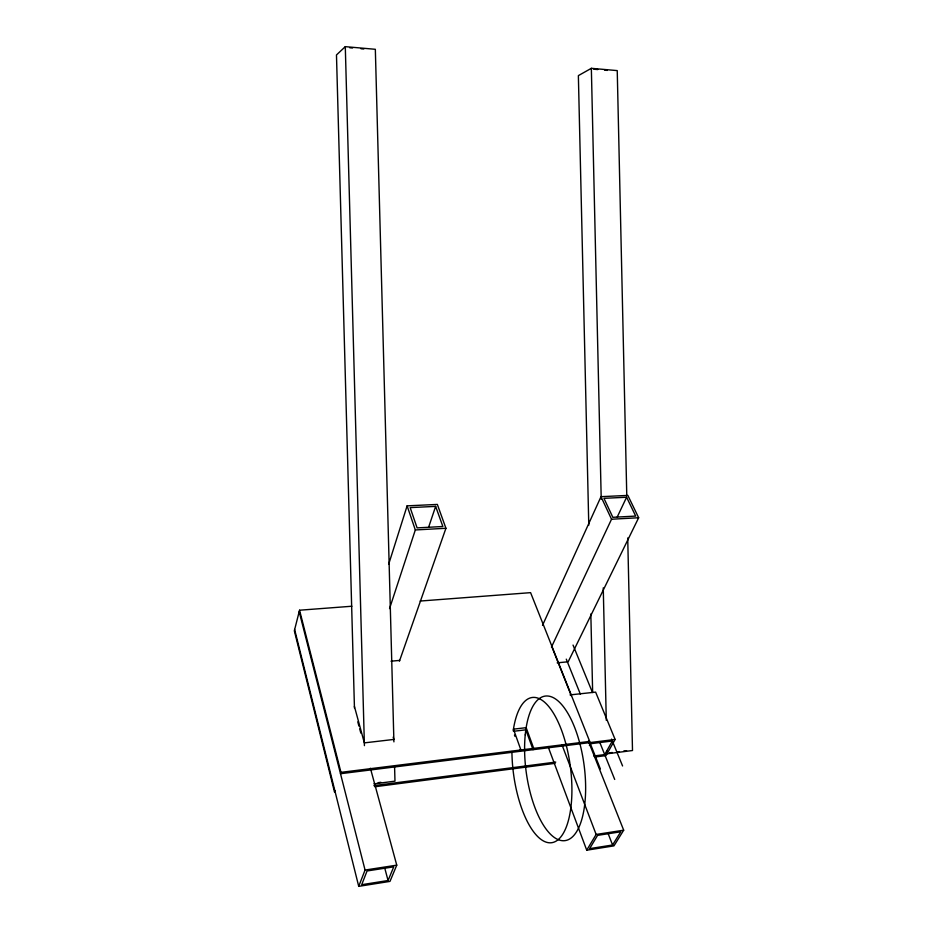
<?xml version="1.0" encoding="UTF-8"?>
<svg xmlns="http://www.w3.org/2000/svg" width="933" height="933" viewBox="0 0 933 933"><rect width="100%" height="100%" fill="white"/><g stroke="black" fill="none" stroke-linecap="round" stroke-linejoin="round"><path stroke-width="1.4" d="M334.947 790.671L334.504 791.989L294.338 630.801L299.551 610.217L351.858 606.24M388.734 564.057L407.115 505.849L437.344 504.426L445.927 528.276L399.417 661.205M389.551 608.608L415.325 529.956L407.115 505.849M299.551 610.217L340.953 772.349L340.498 773.714L615.115 739.449L595.627 692.123L570.028 694.91M428.69 527.028L435.641 506.386L410.158 507.61L417.098 527.891L442.86 526.504L435.641 506.386M370.401 768.232L396.758 865.159L389.982 881.393L358.727 886.35L365.06 870.046L299.178 611.64M388.058 880.519L393.749 866.839L367.066 870.967L361.701 884.694L388.058 880.519L384.699 867.865M542.516 625.355L601.004 496.671L627.851 495.411L638.662 517.745L568.197 661.765L557.176 662.85M551.461 647.07L611.535 519.226L601.004 496.671M617.261 516.964L626.591 497.242L603.954 498.327L612.841 517.314L635.688 516.077L626.591 497.242M588.991 742.703L589.691 741.408L530.597 592.653L420.153 601.05M589.411 745.467L590.356 743.741L612.34 740.989L604.701 754.587L593.843 755.987M615.115 739.449L606.007 755.578L594.531 757.071M548.044 746.528L586.729 850.196L596.14 834.452L623.687 830.207L588.361 741.117M612.573 844.995L620.76 831.793L597.563 835.373L589.621 848.633L612.573 844.995L608.374 834.184M623.687 830.207L613.949 845.881L586.729 850.196M393.913 741.875L375.334 49.297L345.292 46.65L336.475 54.954L354.458 708.065M626.778 495.726L617.238 70.605L591.347 68.319L578.367 75.62L588.781 525.209M365.06 870.046L396.758 865.159M378.122 782.67L380.874 782.32M609.447 752.873L612.305 752.511M616.585 751.951L619.442 751.59M623.722 751.042L626.579 750.668M373.923 783.872L394.974 781.154L394.577 766.611M373.911 785.633L555.741 762.074M374.868 786.752L555.077 763.346M340.953 772.349L589.691 741.408M513.931 731.239L525.827 729.828L533.058 749.677L533.711 748.371L526.154 727.67L513.453 729.163L520.894 749.969L520.252 751.275L519.809 750.015M391.009 661.205L399.697 660.389M415.325 529.956L445.927 528.276M611.535 519.226L638.662 517.745M349.77 47.77L352.581 48.015M361.001 48.761L363.812 49.006M593.726 69.205L597.808 69.567M604.619 70.162L607.336 70.407M573.037 645.076L592.303 692.088M611.57 739.099L622.579 765.97M566.273 659.141L580.419 694.28M599.464 741.595L614.707 779.44M551.963 647.047L571.323 695.808M590.146 743.204L600.362 768.932M562.039 744.989L596.14 834.452M514.456 735.041L514.899 736.277M393.19 737.14L393.854 739.437L364.348 742.878L354.412 706.409M357.794 721.885L358.937 726.096M359.706 728.906L360.849 733.116M294.606 629.448L358.727 886.35M345.292 46.65L364.418 745.642M627.722 537.956L632.504 750.517L607.056 753.794L606.986 750.89M591.347 68.319L601.225 499.108M603.254 587.883L606.287 720.323M590.834 613.961L592.653 692.531M513.197 730.854A73.252 28.643 82.4 0 1 561.538 730.189A73.252 28.643 82.4 0 1 554.668 841.858A73.252 28.643 82.4 0 1 511.925 751.531M525.232 734.866A72.949 29.145 82.2 0 0 564.593 840.68A72.949 29.145 82.2 0 0 575.451 729.536A72.949 29.145 82.2 0 0 525.232 734.866"/></g></svg>
